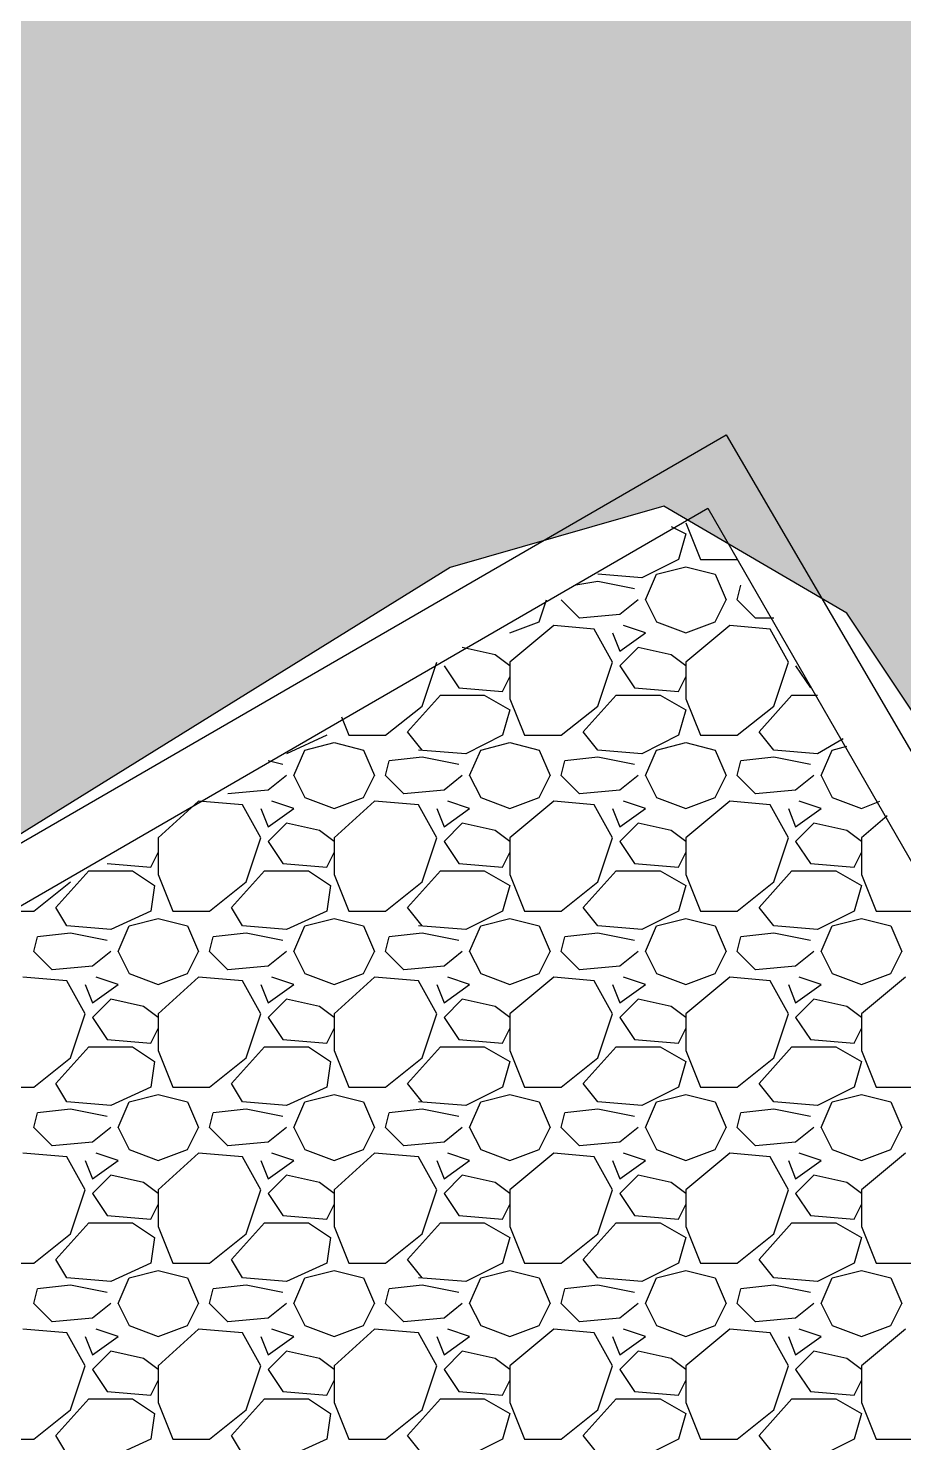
# Model space of a CAD drawing. Header units: metres. Extents: x 1 to 213, y 1 to 147.
# Drawn here: x 65.544 to 68.074, y 137.128 to 141.212 of the extents above; entities that cross this region are included whole.
import ezdxf

# ---------------------------------------------------------------- set-up
doc = ezdxf.new("R2010")
doc.units = ezdxf.units.M
doc.layers.add('00-BASE-ARQUITECTURA', color=8, linetype='Continuous')
doc.layers.add('00-BASE-MAICILLO-EXISTENTE', color=33, linetype='Continuous')

msp = doc.modelspace()

# ---------------------------------------------------------------- hatches: boundary and pattern name
at = {"layer": '00-BASE-MAICILLO-EXISTENTE'}
h = msp.add_hatch(dxfattribs=at)
h.set_pattern_fill('AR-SAND', scale=0.02)
h.paths.add_polyline_path([(52.2111, 142.4781), (53.0489, 142.3458), (60.1927, 142.434), (60.5896, 142.3017), (66.7191, 142.3899), (76.1559, 142.2576), (76.2, 140.2732), (75.9354, 139.8763), (74.2156, 138.8621), (73.4659, 139.6999), (73.1573, 139.7881), (72.6281, 139.6999), (71.217, 138.8621), (70.776, 139.5235), (70.2468, 139.8322), (69.7177, 139.6999), (68.3507, 138.8621), (67.9097, 139.5235), (67.3805, 139.8322), (66.7632, 139.6558), (65.4843, 138.8621), (65.2639, 138.9503), (64.6906, 139.7881), (64.1614, 139.7881), (63.7646, 139.5676), (62.618, 138.8621), (62.2652, 138.4211), (62.3093, 134.8933), (62.7062, 134.3201), (80.301, 134.3201), (82.109, 134.1878), (82.5059, 134.3201), (82.7704, 134.6728), (82.4618, 135.5107), (82.5941, 135.6871), (85.1517, 135.643), (86.0336, 133.4381), (86.5187, 132.7326), (87.577, 130.1749), (98.469, 106.627), (96.7052, 105.7892), (96.3083, 105.7451), (95.9555, 105.4364), (93.3097, 104.2017), (92.9128, 104.5545), (92.7805, 105.0395), (91.9427, 106.2743), (90.7079, 107.6413), (89.0322, 108.9201), (87.4888, 109.6697), (87.7093, 109.7138), (87.9739, 110.0666), (87.9739, 110.4194), (87.6211, 110.8163), (87.092, 110.8163), (86.8274, 110.5958), (86.7392, 110.1548), (86.9597, 109.7579), (86.651, 109.9343), (84.5784, 110.2871), (71.7461, 110.1989), (69.8941, 110.3753), (67.2923, 110.1548), (64.8229, 109.4052), (63.2795, 108.5232), (60.81, 106.0538), (59.7076, 103.9812), (59.2225, 102.526), (59.0021, 101.0267), (59.0021, 98.6895), (58.8698, 98.5131), (52.1229, 98.425), (51.9906, 98.7777), (51.9906, 112.6242), (52.1229, 122.3697), (52.0788, 142.2135), (52.2111, 142.4781)])

# ---------------------------------------------------------------- linework, layer by layer
at = {"layer": '00-BASE-ARQUITECTURA'}
for points in [[(62.3111, 138.6628), (64.6818, 140.028), (65.4014, 138.7898), (67.5604, 140.0386), (68.2907, 138.7898), (70.4497, 140.0386), (71.1694, 138.7898), (73.3389, 140.0386), (74.0586, 138.7898), (76.1964, 140.0174)], [(62.4593, 138.5675), (64.6289, 139.8269), (65.3485, 138.5781), (67.5075, 139.8269), (68.2272, 138.5781), (70.3968, 139.8269), (71.1164, 138.5781), (73.286, 139.8269), (74.0057, 138.5781), (76.1753, 139.8269)], [(67.4017, 139.774), (67.444, 139.7528)], [(67.444, 139.7846), (67.4864, 139.6788)], [(67.444, 139.7528), (67.4229, 139.6788)], [(67.4229, 139.6788), (67.317, 139.6258)], [(67.3594, 139.6364), (67.444, 139.6576)], [(67.444, 139.6576), (67.5287, 139.6364)], [(67.4864, 139.6788), (67.5922, 139.6788)], [(67.19, 139.6153), (67.1265, 139.6047)], [(67.317, 139.6258), (67.19, 139.6364)], [(67.2959, 139.5941), (67.19, 139.6153)], [(67.3276, 139.5623), (67.3594, 139.6364)], [(67.5287, 139.6364), (67.5604, 139.5623)], [(67.5922, 139.5623), (67.6028, 139.6047)], [(67.0207, 139.4988), (67.0419, 139.5623)], [(67.1371, 139.5094), (67.0842, 139.5623)], [(67.3064, 139.5623), (67.2535, 139.52)], [(67.3276, 139.5623), (67.3594, 139.4988)], [(67.5287, 139.4988), (67.5604, 139.5623)], [(67.6451, 139.5094), (67.5922, 139.5623)], [(67.2535, 139.52), (67.1371, 139.5094)], [(66.936, 139.4671), (67.0207, 139.4988)], [(67.063, 139.4883), (66.936, 139.3824)], [(67.1794, 139.4777), (67.063, 139.4883)], [(67.2324, 139.3824), (67.1794, 139.4777)], [(67.3276, 139.4671), (67.2641, 139.4883)], [(67.3594, 139.4988), (67.444, 139.4671)], [(67.444, 139.4671), (67.5287, 139.4988)], [(67.571, 139.4883), (67.444, 139.3824)], [(67.6874, 139.4777), (67.571, 139.4883)], [(67.698, 139.5094), (67.6451, 139.5094)], [(67.7404, 139.3824), (67.6874, 139.4777)], [(67.2324, 139.4671), (67.2535, 139.4142)], [(67.2535, 139.4142), (67.3276, 139.4671)], [(66.8937, 139.4036), (66.7984, 139.4248)], [(66.936, 139.3718), (66.8937, 139.4036)], [(67.3064, 139.4248), (67.2535, 139.3718)], [(67.4017, 139.4036), (67.3064, 139.4248)], [(67.444, 139.3718), (67.4017, 139.4036)], [(66.682, 139.2554), (66.7244, 139.3824)], [(66.7455, 139.3718), (66.7879, 139.3083)], [(66.936, 139.3824), (66.936, 139.2766)], [(67.19, 139.2554), (67.2324, 139.3824)], [(67.2535, 139.3718), (67.2959, 139.3083)], [(67.444, 139.3824), (67.444, 139.2766)], [(67.698, 139.2554), (67.7404, 139.3824)], [(67.7615, 139.3718), (67.8039, 139.3083)], [(66.9149, 139.2978), (66.936, 139.3401)], [(67.4229, 139.2978), (67.444, 139.3401)], [(66.6397, 139.1813), (66.7349, 139.2872)], [(66.7349, 139.2872), (66.8619, 139.2872)], [(66.7879, 139.3083), (66.9149, 139.2978)], [(66.8619, 139.2872), (66.936, 139.2448)], [(66.936, 139.2766), (66.9784, 139.1708)], [(67.1477, 139.1813), (67.2429, 139.2872)], [(67.2429, 139.2872), (67.3699, 139.2872)], [(67.2959, 139.3083), (67.4229, 139.2978)], [(67.3699, 139.2872), (67.444, 139.2448)], [(67.444, 139.2766), (67.4864, 139.1708)], [(67.6557, 139.1813), (67.7509, 139.2872)], [(67.7509, 139.2872), (67.825, 139.2872)], [(66.5762, 139.1708), (66.682, 139.2554)], [(66.936, 139.2448), (66.9149, 139.1708)], [(67.0842, 139.1708), (67.19, 139.2554)], [(67.444, 139.2448), (67.4229, 139.1708)], [(67.5922, 139.1708), (67.698, 139.2554)], [(66.4492, 139.2237), (66.4704, 139.1708)], [(66.4069, 139.1708), (66.2904, 139.1178)], [(66.3434, 139.1284), (66.428, 139.1496)], [(66.428, 139.1496), (66.5127, 139.1284)], [(66.4704, 139.1708), (66.5762, 139.1708)], [(66.682, 139.1284), (66.6397, 139.1813)], [(66.9149, 139.1708), (66.809, 139.1178)], [(66.8514, 139.1284), (66.936, 139.1496)], [(66.936, 139.1496), (67.0207, 139.1284)], [(66.9784, 139.1708), (67.0842, 139.1708)], [(67.19, 139.1284), (67.1477, 139.1813)], [(67.4229, 139.1708), (67.317, 139.1178)], [(67.3594, 139.1284), (67.444, 139.1496)], [(67.444, 139.1496), (67.5287, 139.1284)], [(67.4864, 139.1708), (67.5922, 139.1708)], [(67.698, 139.1284), (67.6557, 139.1813)], [(67.8991, 139.1602), (67.825, 139.1178)], [(66.3116, 139.0543), (66.3434, 139.1284)], [(66.5127, 139.1284), (66.5444, 139.0543)], [(66.809, 139.1178), (66.6714, 139.1284)], [(66.8196, 139.0543), (66.8514, 139.1284)], [(67.0207, 139.1284), (67.0524, 139.0543)], [(67.317, 139.1178), (67.19, 139.1284)], [(67.3276, 139.0543), (67.3594, 139.1284)], [(67.5287, 139.1284), (67.5604, 139.0543)], [(67.825, 139.1178), (67.698, 139.1284)], [(67.8356, 139.0543), (67.8674, 139.1284)], [(67.8674, 139.1284), (67.9097, 139.139)], [(66.2799, 139.0861), (66.2375, 139.0967)], [(66.5762, 139.0543), (66.5868, 139.0967)], [(66.682, 139.1073), (66.5868, 139.0967)], [(66.7879, 139.0861), (66.682, 139.1073)], [(67.0842, 139.0543), (67.0948, 139.0967)], [(67.19, 139.1073), (67.0948, 139.0967)], [(67.2959, 139.0861), (67.19, 139.1073)], [(67.5922, 139.0543), (67.6028, 139.0967)], [(67.698, 139.1073), (67.6028, 139.0967)], [(67.8039, 139.0861), (67.698, 139.1073)], [(66.2904, 139.0543), (66.2375, 139.012)], [(66.3116, 139.0543), (66.3434, 138.9908)], [(66.5127, 138.9908), (66.5444, 139.0543)], [(66.6291, 139.0014), (66.5762, 139.0543)], [(66.7984, 139.0543), (66.7455, 139.012)], [(66.8196, 139.0543), (66.8514, 138.9908)], [(67.0207, 138.9908), (67.0524, 139.0543)], [(67.1371, 139.0014), (67.0842, 139.0543)], [(67.3064, 139.0543), (67.2535, 139.012)], [(67.3276, 139.0543), (67.3594, 138.9908)], [(67.5287, 138.9908), (67.5604, 139.0543)], [(67.6451, 139.0014), (67.5922, 139.0543)], [(67.8144, 139.0543), (67.7615, 139.012)], [(67.8356, 139.0543), (67.8674, 138.9908)], [(66.2375, 139.012), (66.1211, 139.0014)], [(66.3434, 138.9908), (66.428, 138.9591)], [(66.428, 138.9591), (66.5127, 138.9908)], [(66.7455, 139.012), (66.6291, 139.0014)], [(66.8514, 138.9908), (66.936, 138.9591)], [(66.936, 138.9591), (67.0207, 138.9908)], [(67.2535, 139.012), (67.1371, 139.0014)], [(67.3594, 138.9908), (67.444, 138.9591)], [(67.444, 138.9591), (67.5287, 138.9908)], [(67.7615, 139.012), (67.6451, 139.0014)], [(67.8674, 138.9908), (67.952, 138.9591)], [(66.0364, 138.9803), (65.92, 138.8744)], [(66.1634, 138.9697), (66.0364, 138.9803)], [(66.2164, 138.8744), (66.1634, 138.9697)], [(66.2164, 138.9591), (66.2375, 138.9062)], [(66.2375, 138.9062), (66.3116, 138.9591)], [(66.3116, 138.9591), (66.2481, 138.9803)], [(66.5444, 138.9803), (66.428, 138.8744)], [(66.6714, 138.9697), (66.5444, 138.9803)], [(66.7244, 138.8744), (66.6714, 138.9697)], [(66.7244, 138.9591), (66.7455, 138.9062)], [(66.7455, 138.9062), (66.8196, 138.9591)], [(66.8196, 138.9591), (66.7561, 138.9803)], [(67.063, 138.9803), (66.936, 138.8744)], [(67.1794, 138.9697), (67.063, 138.9803)], [(67.2324, 138.8744), (67.1794, 138.9697)], [(67.2324, 138.9591), (67.2535, 138.9062)], [(67.2535, 138.9062), (67.3276, 138.9591)], [(67.3276, 138.9591), (67.2641, 138.9803)], [(67.571, 138.9803), (67.444, 138.8744)], [(67.6874, 138.9697), (67.571, 138.9803)], [(67.7404, 138.8744), (67.6874, 138.9697)], [(67.7404, 138.9591), (67.7615, 138.9062)], [(67.7615, 138.9062), (67.8356, 138.9591)], [(67.8356, 138.9591), (67.7721, 138.9803)], [(67.952, 138.9591), (68.0049, 138.9803)], [(66.2904, 138.9168), (66.2375, 138.8638)], [(66.3857, 138.8956), (66.2904, 138.9168)], [(66.7984, 138.9168), (66.7455, 138.8638)], [(66.8937, 138.8956), (66.7984, 138.9168)], [(67.3064, 138.9168), (67.2535, 138.8638)], [(67.4017, 138.8956), (67.3064, 138.9168)], [(67.8144, 138.9168), (67.7615, 138.8638)], [(67.9097, 138.8956), (67.8144, 138.9168)], [(68.0261, 138.9379), (67.952, 138.8744)], [(65.92, 138.8744), (65.92, 138.7686)], [(66.174, 138.7474), (66.2164, 138.8744)], [(66.2375, 138.8638), (66.2799, 138.8003)], [(66.428, 138.8638), (66.3857, 138.8956)], [(66.428, 138.8744), (66.428, 138.7686)], [(66.682, 138.7474), (66.7244, 138.8744)], [(66.7455, 138.8638), (66.7879, 138.8003)], [(66.936, 138.8638), (66.8937, 138.8956)], [(66.936, 138.8744), (66.936, 138.7686)], [(67.19, 138.7474), (67.2324, 138.8744)], [(67.2535, 138.8638), (67.2959, 138.8003)], [(67.444, 138.8638), (67.4017, 138.8956)], [(67.444, 138.8744), (67.444, 138.7686)], [(67.698, 138.7474), (67.7404, 138.8744)], [(67.7615, 138.8638), (67.8039, 138.8003)], [(67.952, 138.8638), (67.9097, 138.8956)], [(67.952, 138.8744), (67.952, 138.7686)], [(65.8989, 138.7898), (65.92, 138.8321)], [(66.4069, 138.7898), (66.428, 138.8321)], [(66.9149, 138.7898), (66.936, 138.8321)], [(67.4229, 138.7898), (67.444, 138.8321)], [(67.9309, 138.7898), (67.952, 138.8321)], [(65.7719, 138.8003), (65.8989, 138.7898)], [(66.2799, 138.8003), (66.4069, 138.7898)], [(66.7879, 138.8003), (66.9149, 138.7898)], [(67.2959, 138.8003), (67.4229, 138.7898)], [(67.8039, 138.8003), (67.9309, 138.7898)], [(65.5602, 138.6628), (65.666, 138.7474)], [(65.6237, 138.6733), (65.7189, 138.7792)], [(65.7189, 138.7792), (65.8459, 138.7792)], [(65.8459, 138.7792), (65.9094, 138.7368)], [(65.92, 138.7686), (65.9624, 138.6628)], [(66.0682, 138.6628), (66.174, 138.7474)], [(66.1317, 138.6733), (66.2269, 138.7792)], [(66.2269, 138.7792), (66.3539, 138.7792)], [(66.3539, 138.7792), (66.4174, 138.7368)], [(66.428, 138.7686), (66.4704, 138.6628)], [(66.5762, 138.6628), (66.682, 138.7474)], [(66.6397, 138.6733), (66.7349, 138.7792)], [(66.7349, 138.7792), (66.8619, 138.7792)], [(66.8619, 138.7792), (66.936, 138.7368)], [(66.936, 138.7686), (66.9784, 138.6628)], [(67.0842, 138.6628), (67.19, 138.7474)], [(67.1477, 138.6733), (67.2429, 138.7792)], [(67.2429, 138.7792), (67.3699, 138.7792)], [(67.3699, 138.7792), (67.444, 138.7368)], [(67.444, 138.7686), (67.4864, 138.6628)], [(67.5922, 138.6628), (67.698, 138.7474)], [(67.6557, 138.6733), (67.7509, 138.7792)], [(67.7509, 138.7792), (67.8779, 138.7792)], [(67.8779, 138.7792), (67.952, 138.7368)], [(67.952, 138.7686), (67.9944, 138.6628)], [(65.9094, 138.7368), (65.8989, 138.6628)], [(66.4174, 138.7368), (66.4069, 138.6628)], [(66.936, 138.7368), (66.9149, 138.6628)], [(67.444, 138.7368), (67.4229, 138.6628)], [(67.952, 138.7368), (67.9309, 138.6628)], [(65.4861, 138.6628), (65.5602, 138.6628)], [(65.6554, 138.6204), (65.6237, 138.6733)], [(65.8989, 138.6628), (65.7824, 138.6098)], [(65.9624, 138.6628), (66.0682, 138.6628)], [(66.1634, 138.6204), (66.1317, 138.6733)], [(66.4069, 138.6628), (66.2904, 138.6098)], [(66.4704, 138.6628), (66.5762, 138.6628)], [(66.682, 138.6204), (66.6397, 138.6733)], [(66.9149, 138.6628), (66.809, 138.6098)], [(66.9784, 138.6628), (67.0842, 138.6628)], [(67.19, 138.6204), (67.1477, 138.6733)], [(67.4229, 138.6628), (67.317, 138.6098)], [(67.4864, 138.6628), (67.5922, 138.6628)], [(67.698, 138.6204), (67.6557, 138.6733)], [(67.9309, 138.6628), (67.825, 138.6098)], [(67.9944, 138.6628), (68.1002, 138.6628)], [(65.7824, 138.6098), (65.6554, 138.6204)], [(65.8036, 138.5463), (65.8354, 138.6204)], [(65.8354, 138.6204), (65.92, 138.6416)], [(65.92, 138.6416), (66.0047, 138.6204)], [(66.0047, 138.6204), (66.0364, 138.5463)], [(66.2904, 138.6098), (66.1634, 138.6204)], [(66.3116, 138.5463), (66.3434, 138.6204)], [(66.3434, 138.6204), (66.428, 138.6416)], [(66.428, 138.6416), (66.5127, 138.6204)], [(66.5127, 138.6204), (66.5444, 138.5463)], [(66.809, 138.6098), (66.6714, 138.6204)], [(66.8196, 138.5463), (66.8514, 138.6204)], [(66.8514, 138.6204), (66.936, 138.6416)], [(66.936, 138.6416), (67.0207, 138.6204)], [(67.0207, 138.6204), (67.0524, 138.5463)], [(67.317, 138.6098), (67.19, 138.6204)], [(67.3276, 138.5463), (67.3594, 138.6204)], [(67.3594, 138.6204), (67.444, 138.6416)], [(67.444, 138.6416), (67.5287, 138.6204)], [(67.5287, 138.6204), (67.5604, 138.5463)], [(67.825, 138.6098), (67.698, 138.6204)], [(67.8356, 138.5463), (67.8674, 138.6204)], [(67.8674, 138.6204), (67.952, 138.6416)], [(67.952, 138.6416), (68.0367, 138.6204)], [(68.0367, 138.6204), (68.0684, 138.5463)], [(65.5602, 138.5463), (65.5708, 138.5887)], [(65.666, 138.5993), (65.5708, 138.5887)], [(65.7719, 138.5781), (65.666, 138.5993)], [(66.0682, 138.5463), (66.0788, 138.5887)], [(66.174, 138.5993), (66.0788, 138.5887)], [(66.2799, 138.5781), (66.174, 138.5993)], [(66.5762, 138.5463), (66.5868, 138.5887)], [(66.682, 138.5993), (66.5868, 138.5887)], [(66.7879, 138.5781), (66.682, 138.5993)], [(67.0842, 138.5463), (67.0948, 138.5887)], [(67.19, 138.5993), (67.0948, 138.5887)], [(67.2959, 138.5781), (67.19, 138.5993)], [(67.5922, 138.5463), (67.6028, 138.5887)], [(67.698, 138.5993), (67.6028, 138.5887)], [(67.8039, 138.5781), (67.698, 138.5993)], [(65.6131, 138.4934), (65.5602, 138.5463)], [(65.7824, 138.5463), (65.7295, 138.504)], [(65.8036, 138.5463), (65.8354, 138.4828)], [(66.0047, 138.4828), (66.0364, 138.5463)], [(66.1211, 138.4934), (66.0682, 138.5463)], [(66.2904, 138.5463), (66.2375, 138.504)], [(66.3116, 138.5463), (66.3434, 138.4828)], [(66.5127, 138.4828), (66.5444, 138.5463)], [(66.6291, 138.4934), (66.5762, 138.5463)], [(66.7984, 138.5463), (66.7455, 138.504)], [(66.8196, 138.5463), (66.8514, 138.4828)], [(67.0207, 138.4828), (67.0524, 138.5463)], [(67.1371, 138.4934), (67.0842, 138.5463)], [(67.3064, 138.5463), (67.2535, 138.504)], [(67.3276, 138.5463), (67.3594, 138.4828)], [(67.5287, 138.4828), (67.5604, 138.5463)], [(67.6451, 138.4934), (67.5922, 138.5463)], [(67.8144, 138.5463), (67.7615, 138.504)], [(67.8356, 138.5463), (67.8674, 138.4828)], [(68.0367, 138.4828), (68.0684, 138.5463)], [(65.7295, 138.504), (65.6131, 138.4934)], [(66.2375, 138.504), (66.1211, 138.4934)], [(66.7455, 138.504), (66.6291, 138.4934)], [(67.2535, 138.504), (67.1371, 138.4934)], [(67.7615, 138.504), (67.6451, 138.4934)], [(65.6554, 138.4617), (65.5284, 138.4723)], [(65.7084, 138.3664), (65.6554, 138.4617)], [(65.8036, 138.4511), (65.7401, 138.4723)], [(65.8354, 138.4828), (65.92, 138.4511)], [(65.92, 138.4511), (66.0047, 138.4828)], [(66.0364, 138.4723), (65.92, 138.3664)], [(66.1634, 138.4617), (66.0364, 138.4723)], [(66.2164, 138.3664), (66.1634, 138.4617)], [(66.3116, 138.4511), (66.2481, 138.4723)], [(66.3434, 138.4828), (66.428, 138.4511)], [(66.428, 138.4511), (66.5127, 138.4828)], [(66.5444, 138.4723), (66.428, 138.3664)], [(66.6714, 138.4617), (66.5444, 138.4723)], [(66.7244, 138.3664), (66.6714, 138.4617)], [(66.8196, 138.4511), (66.7561, 138.4723)], [(66.8514, 138.4828), (66.936, 138.4511)], [(66.936, 138.4511), (67.0207, 138.4828)], [(67.063, 138.4723), (66.936, 138.3664)], [(67.1794, 138.4617), (67.063, 138.4723)], [(67.2324, 138.3664), (67.1794, 138.4617)], [(67.3276, 138.4511), (67.2641, 138.4723)], [(67.3594, 138.4828), (67.444, 138.4511)], [(67.444, 138.4511), (67.5287, 138.4828)], [(67.571, 138.4723), (67.444, 138.3664)], [(67.6874, 138.4617), (67.571, 138.4723)], [(67.7404, 138.3664), (67.6874, 138.4617)], [(67.8356, 138.4511), (67.7721, 138.4723)], [(67.8674, 138.4828), (67.952, 138.4511)], [(67.952, 138.4511), (68.0367, 138.4828)], [(68.079, 138.4723), (67.952, 138.3664)], [(65.7084, 138.4511), (65.7295, 138.3982)], [(65.7295, 138.3982), (65.8036, 138.4511)], [(66.2164, 138.4511), (66.2375, 138.3982)], [(66.2375, 138.3982), (66.3116, 138.4511)], [(66.7244, 138.4511), (66.7455, 138.3982)], [(66.7455, 138.3982), (66.8196, 138.4511)], [(67.2324, 138.4511), (67.2535, 138.3982)], [(67.2535, 138.3982), (67.3276, 138.4511)], [(67.7404, 138.4511), (67.7615, 138.3982)], [(67.7615, 138.3982), (67.8356, 138.4511)], [(65.7824, 138.4088), (65.7295, 138.3558)], [(65.8777, 138.3876), (65.7824, 138.4088)], [(65.92, 138.3558), (65.8777, 138.3876)], [(66.2904, 138.4088), (66.2375, 138.3558)], [(66.3857, 138.3876), (66.2904, 138.4088)], [(66.428, 138.3558), (66.3857, 138.3876)], [(66.7984, 138.4088), (66.7455, 138.3558)], [(66.8937, 138.3876), (66.7984, 138.4088)], [(66.936, 138.3558), (66.8937, 138.3876)], [(67.3064, 138.4088), (67.2535, 138.3558)], [(67.4017, 138.3876), (67.3064, 138.4088)], [(67.444, 138.3558), (67.4017, 138.3876)], [(67.8144, 138.4088), (67.7615, 138.3558)], [(67.9097, 138.3876), (67.8144, 138.4088)], [(67.952, 138.3558), (67.9097, 138.3876)], [(65.666, 138.2394), (65.7084, 138.3664)], [(65.7295, 138.3558), (65.7719, 138.2923)], [(65.92, 138.3664), (65.92, 138.2606)], [(66.174, 138.2394), (66.2164, 138.3664)], [(66.2375, 138.3558), (66.2799, 138.2923)], [(66.428, 138.3664), (66.428, 138.2606)], [(66.682, 138.2394), (66.7244, 138.3664)], [(66.7455, 138.3558), (66.7879, 138.2923)], [(66.936, 138.3664), (66.936, 138.2606)], [(67.19, 138.2394), (67.2324, 138.3664)], [(67.2535, 138.3558), (67.2959, 138.2923)], [(67.444, 138.3664), (67.444, 138.2606)], [(67.698, 138.2394), (67.7404, 138.3664)], [(67.7615, 138.3558), (67.8039, 138.2923)], [(67.952, 138.3664), (67.952, 138.2606)], [(65.7719, 138.2923), (65.8989, 138.2818)], [(65.8989, 138.2818), (65.92, 138.3241)], [(66.2799, 138.2923), (66.4069, 138.2818)], [(66.4069, 138.2818), (66.428, 138.3241)], [(66.7879, 138.2923), (66.9149, 138.2818)], [(66.9149, 138.2818), (66.936, 138.3241)], [(67.2959, 138.2923), (67.4229, 138.2818)], [(67.4229, 138.2818), (67.444, 138.3241)], [(67.8039, 138.2923), (67.9309, 138.2818)], [(67.9309, 138.2818), (67.952, 138.3241)], [(65.6237, 138.1653), (65.7189, 138.2712)], [(65.7189, 138.2712), (65.8459, 138.2712)], [(65.8459, 138.2712), (65.9094, 138.2288)], [(65.92, 138.2606), (65.9624, 138.1548)], [(66.1317, 138.1653), (66.2269, 138.2712)], [(66.2269, 138.2712), (66.3539, 138.2712)], [(66.3539, 138.2712), (66.4174, 138.2288)], [(66.428, 138.2606), (66.4704, 138.1548)], [(66.6397, 138.1653), (66.7349, 138.2712)], [(66.7349, 138.2712), (66.8619, 138.2712)], [(66.8619, 138.2712), (66.936, 138.2288)], [(66.936, 138.2606), (66.9784, 138.1548)], [(67.1477, 138.1653), (67.2429, 138.2712)], [(67.2429, 138.2712), (67.3699, 138.2712)], [(67.3699, 138.2712), (67.444, 138.2288)], [(67.444, 138.2606), (67.4864, 138.1548)], [(67.6557, 138.1653), (67.7509, 138.2712)], [(67.7509, 138.2712), (67.8779, 138.2712)], [(67.8779, 138.2712), (67.952, 138.2288)], [(67.952, 138.2606), (67.9944, 138.1548)], [(65.5602, 138.1548), (65.666, 138.2394)], [(65.9094, 138.2288), (65.8989, 138.1548)], [(66.0682, 138.1548), (66.174, 138.2394)], [(66.4174, 138.2288), (66.4069, 138.1548)], [(66.5762, 138.1548), (66.682, 138.2394)], [(66.936, 138.2288), (66.9149, 138.1548)], [(67.0842, 138.1548), (67.19, 138.2394)], [(67.444, 138.2288), (67.4229, 138.1548)], [(67.5922, 138.1548), (67.698, 138.2394)], [(67.952, 138.2288), (67.9309, 138.1548)], [(65.4544, 138.1548), (65.5602, 138.1548)], [(65.6554, 138.1124), (65.6237, 138.1653)], [(65.8989, 138.1548), (65.7824, 138.1018)], [(65.8354, 138.1124), (65.92, 138.1336)], [(65.92, 138.1336), (66.0047, 138.1124)], [(65.9624, 138.1548), (66.0682, 138.1548)], [(66.1634, 138.1124), (66.1317, 138.1653)], [(66.4069, 138.1548), (66.2904, 138.1018)], [(66.3434, 138.1124), (66.428, 138.1336)], [(66.428, 138.1336), (66.5127, 138.1124)], [(66.4704, 138.1548), (66.5762, 138.1548)], [(66.682, 138.1124), (66.6397, 138.1653)], [(66.9149, 138.1548), (66.809, 138.1018)], [(66.8514, 138.1124), (66.936, 138.1336)], [(66.936, 138.1336), (67.0207, 138.1124)], [(66.9784, 138.1548), (67.0842, 138.1548)], [(67.19, 138.1124), (67.1477, 138.1653)], [(67.4229, 138.1548), (67.317, 138.1018)], [(67.3594, 138.1124), (67.444, 138.1336)], [(67.444, 138.1336), (67.5287, 138.1124)], [(67.4864, 138.1548), (67.5922, 138.1548)], [(67.698, 138.1124), (67.6557, 138.1653)], [(67.9309, 138.1548), (67.825, 138.1018)], [(67.8674, 138.1124), (67.952, 138.1336)], [(67.952, 138.1336), (68.0367, 138.1124)], [(67.9944, 138.1548), (68.1002, 138.1548)], [(65.666, 138.0913), (65.5708, 138.0807)], [(65.7824, 138.1018), (65.6554, 138.1124)], [(65.7719, 138.0701), (65.666, 138.0913)], [(65.8036, 138.0383), (65.8354, 138.1124)], [(66.0047, 138.1124), (66.0364, 138.0383)], [(66.174, 138.0913), (66.0788, 138.0807)], [(66.2904, 138.1018), (66.1634, 138.1124)], [(66.2799, 138.0701), (66.174, 138.0913)], [(66.3116, 138.0383), (66.3434, 138.1124)], [(66.5127, 138.1124), (66.5444, 138.0383)], [(66.682, 138.0913), (66.5868, 138.0807)], [(66.809, 138.1018), (66.6714, 138.1124)], [(66.7879, 138.0701), (66.682, 138.0913)], [(66.8196, 138.0383), (66.8514, 138.1124)], [(67.0207, 138.1124), (67.0524, 138.0383)], [(67.19, 138.0913), (67.0948, 138.0807)], [(67.317, 138.1018), (67.19, 138.1124)], [(67.2959, 138.0701), (67.19, 138.0913)], [(67.3276, 138.0383), (67.3594, 138.1124)], [(67.5287, 138.1124), (67.5604, 138.0383)], [(67.698, 138.0913), (67.6028, 138.0807)], [(67.825, 138.1018), (67.698, 138.1124)], [(67.8039, 138.0701), (67.698, 138.0913)], [(67.8356, 138.0383), (67.8674, 138.1124)], [(68.0367, 138.1124), (68.0684, 138.0383)], [(65.5602, 138.0383), (65.5708, 138.0807)], [(66.0682, 138.0383), (66.0788, 138.0807)], [(66.5762, 138.0383), (66.5868, 138.0807)], [(67.0842, 138.0383), (67.0948, 138.0807)], [(67.5922, 138.0383), (67.6028, 138.0807)], [(65.6131, 137.9854), (65.5602, 138.0383)], [(65.7824, 138.0383), (65.7295, 137.996)], [(65.8036, 138.0383), (65.8354, 137.9748)], [(66.0047, 137.9748), (66.0364, 138.0383)], [(66.1211, 137.9854), (66.0682, 138.0383)], [(66.2904, 138.0383), (66.2375, 137.996)], [(66.3116, 138.0383), (66.3434, 137.9748)], [(66.5127, 137.9748), (66.5444, 138.0383)], [(66.6291, 137.9854), (66.5762, 138.0383)], [(66.7984, 138.0383), (66.7455, 137.996)], [(66.8196, 138.0383), (66.8514, 137.9748)], [(67.0207, 137.9748), (67.0524, 138.0383)], [(67.1371, 137.9854), (67.0842, 138.0383)], [(67.3064, 138.0383), (67.2535, 137.996)], [(67.3276, 138.0383), (67.3594, 137.9748)], [(67.5287, 137.9748), (67.5604, 138.0383)], [(67.6451, 137.9854), (67.5922, 138.0383)], [(67.8144, 138.0383), (67.7615, 137.996)], [(67.8356, 138.0383), (67.8674, 137.9748)], [(68.0367, 137.9748), (68.0684, 138.0383)], [(65.6554, 137.9537), (65.5284, 137.9643)], [(65.7295, 137.996), (65.6131, 137.9854)], [(65.8036, 137.9431), (65.7401, 137.9643)], [(65.8354, 137.9748), (65.92, 137.9431)], [(65.92, 137.9431), (66.0047, 137.9748)], [(66.0364, 137.9643), (65.92, 137.8584)], [(66.1634, 137.9537), (66.0364, 137.9643)], [(66.2375, 137.996), (66.1211, 137.9854)], [(66.3116, 137.9431), (66.2481, 137.9643)], [(66.3434, 137.9748), (66.428, 137.9431)], [(66.428, 137.9431), (66.5127, 137.9748)], [(66.5444, 137.9643), (66.428, 137.8584)], [(66.6714, 137.9537), (66.5444, 137.9643)], [(66.7455, 137.996), (66.6291, 137.9854)], [(66.8196, 137.9431), (66.7561, 137.9643)], [(66.8514, 137.9748), (66.936, 137.9431)], [(66.936, 137.9431), (67.0207, 137.9748)], [(67.063, 137.9643), (66.936, 137.8584)], [(67.1794, 137.9537), (67.063, 137.9643)], [(67.2535, 137.996), (67.1371, 137.9854)], [(67.3276, 137.9431), (67.2641, 137.9643)], [(67.3594, 137.9748), (67.444, 137.9431)], [(67.444, 137.9431), (67.5287, 137.9748)], [(67.571, 137.9643), (67.444, 137.8584)], [(67.6874, 137.9537), (67.571, 137.9643)], [(67.7615, 137.996), (67.6451, 137.9854)], [(67.8356, 137.9431), (67.7721, 137.9643)], [(67.8674, 137.9748), (67.952, 137.9431)], [(67.952, 137.9431), (68.0367, 137.9748)], [(68.079, 137.9643), (67.952, 137.8584)], [(65.7084, 137.8584), (65.6554, 137.9537)], [(65.7084, 137.9431), (65.7295, 137.8902)], [(65.7295, 137.8902), (65.8036, 137.9431)], [(66.2164, 137.8584), (66.1634, 137.9537)], [(66.2164, 137.9431), (66.2375, 137.8902)], [(66.2375, 137.8902), (66.3116, 137.9431)], [(66.7244, 137.8584), (66.6714, 137.9537)], [(66.7244, 137.9431), (66.7455, 137.8902)], [(66.7455, 137.8902), (66.8196, 137.9431)], [(67.2324, 137.8584), (67.1794, 137.9537)], [(67.2324, 137.9431), (67.2535, 137.8902)], [(67.2535, 137.8902), (67.3276, 137.9431)], [(67.7404, 137.8584), (67.6874, 137.9537)], [(67.7404, 137.9431), (67.7615, 137.8902)], [(67.7615, 137.8902), (67.8356, 137.9431)], [(65.7824, 137.9008), (65.7295, 137.8478)], [(65.8777, 137.8796), (65.7824, 137.9008)], [(66.2904, 137.9008), (66.2375, 137.8478)], [(66.3857, 137.8796), (66.2904, 137.9008)], [(66.7984, 137.9008), (66.7455, 137.8478)], [(66.8937, 137.8796), (66.7984, 137.9008)], [(67.3064, 137.9008), (67.2535, 137.8478)], [(67.4017, 137.8796), (67.3064, 137.9008)], [(67.8144, 137.9008), (67.7615, 137.8478)], [(67.9097, 137.8796), (67.8144, 137.9008)], [(65.666, 137.7314), (65.7084, 137.8584)], [(65.7295, 137.8478), (65.7719, 137.7843)], [(65.92, 137.8478), (65.8777, 137.8796)], [(65.92, 137.8584), (65.92, 137.7526)], [(66.174, 137.7314), (66.2164, 137.8584)], [(66.2375, 137.8478), (66.2799, 137.7843)], [(66.428, 137.8478), (66.3857, 137.8796)], [(66.428, 137.8584), (66.428, 137.7526)], [(66.682, 137.7314), (66.7244, 137.8584)], [(66.7455, 137.8478), (66.7879, 137.7843)], [(66.936, 137.8478), (66.8937, 137.8796)], [(66.936, 137.8584), (66.936, 137.7526)], [(67.19, 137.7314), (67.2324, 137.8584)], [(67.2535, 137.8478), (67.2959, 137.7843)], [(67.444, 137.8478), (67.4017, 137.8796)], [(67.444, 137.8584), (67.444, 137.7526)], [(67.698, 137.7314), (67.7404, 137.8584)], [(67.7615, 137.8478), (67.8039, 137.7843)], [(67.952, 137.8478), (67.9097, 137.8796)], [(67.952, 137.8584), (67.952, 137.7526)], [(65.8989, 137.7738), (65.92, 137.8161)], [(66.4069, 137.7738), (66.428, 137.8161)], [(66.9149, 137.7738), (66.936, 137.8161)], [(67.4229, 137.7738), (67.444, 137.8161)], [(67.9309, 137.7738), (67.952, 137.8161)], [(65.6237, 137.6573), (65.7189, 137.7632)], [(65.7189, 137.7632), (65.8459, 137.7632)], [(65.7719, 137.7843), (65.8989, 137.7738)], [(65.8459, 137.7632), (65.9094, 137.7208)], [(66.1317, 137.6573), (66.2269, 137.7632)], [(66.2269, 137.7632), (66.3539, 137.7632)], [(66.2799, 137.7843), (66.4069, 137.7738)], [(66.3539, 137.7632), (66.4174, 137.7208)], [(66.6397, 137.6573), (66.7349, 137.7632)], [(66.7349, 137.7632), (66.8619, 137.7632)], [(66.7879, 137.7843), (66.9149, 137.7738)], [(66.8619, 137.7632), (66.936, 137.7208)], [(67.1477, 137.6573), (67.2429, 137.7632)], [(67.2429, 137.7632), (67.3699, 137.7632)], [(67.2959, 137.7843), (67.4229, 137.7738)], [(67.3699, 137.7632), (67.444, 137.7208)], [(67.6557, 137.6573), (67.7509, 137.7632)], [(67.7509, 137.7632), (67.8779, 137.7632)], [(67.8039, 137.7843), (67.9309, 137.7738)], [(67.8779, 137.7632), (67.952, 137.7208)], [(65.5602, 137.6468), (65.666, 137.7314)], [(65.9094, 137.7208), (65.8989, 137.6468)], [(65.92, 137.7526), (65.9624, 137.6468)], [(66.0682, 137.6468), (66.174, 137.7314)], [(66.4174, 137.7208), (66.4069, 137.6468)], [(66.428, 137.7526), (66.4704, 137.6468)], [(66.5762, 137.6468), (66.682, 137.7314)], [(66.936, 137.7208), (66.9149, 137.6468)], [(66.936, 137.7526), (66.9784, 137.6468)], [(67.0842, 137.6468), (67.19, 137.7314)], [(67.444, 137.7208), (67.4229, 137.6468)], [(67.444, 137.7526), (67.4864, 137.6468)], [(67.5922, 137.6468), (67.698, 137.7314)], [(67.952, 137.7208), (67.9309, 137.6468)], [(67.952, 137.7526), (67.9944, 137.6468)], [(65.4544, 137.6468), (65.5602, 137.6468)], [(65.6554, 137.6044), (65.6237, 137.6573)], [(65.8989, 137.6468), (65.7824, 137.5938)], [(65.9624, 137.6468), (66.0682, 137.6468)], [(66.1634, 137.6044), (66.1317, 137.6573)], [(66.4069, 137.6468), (66.2904, 137.5938)], [(66.4704, 137.6468), (66.5762, 137.6468)], [(66.682, 137.6044), (66.6397, 137.6573)], [(66.9149, 137.6468), (66.809, 137.5938)], [(66.9784, 137.6468), (67.0842, 137.6468)], [(67.19, 137.6044), (67.1477, 137.6573)], [(67.4229, 137.6468), (67.317, 137.5938)], [(67.4864, 137.6468), (67.5922, 137.6468)], [(67.698, 137.6044), (67.6557, 137.6573)], [(67.9309, 137.6468), (67.825, 137.5938)], [(67.9944, 137.6468), (68.1002, 137.6468)], [(65.7824, 137.5938), (65.6554, 137.6044)], [(65.8036, 137.5303), (65.8354, 137.6044)], [(65.8354, 137.6044), (65.92, 137.6256)], [(65.92, 137.6256), (66.0047, 137.6044)], [(66.0047, 137.6044), (66.0364, 137.5303)], [(66.2904, 137.5938), (66.1634, 137.6044)], [(66.3116, 137.5303), (66.3434, 137.6044)], [(66.3434, 137.6044), (66.428, 137.6256)], [(66.428, 137.6256), (66.5127, 137.6044)], [(66.5127, 137.6044), (66.5444, 137.5303)], [(66.809, 137.5938), (66.6714, 137.6044)], [(66.8196, 137.5303), (66.8514, 137.6044)], [(66.8514, 137.6044), (66.936, 137.6256)], [(66.936, 137.6256), (67.0207, 137.6044)], [(67.0207, 137.6044), (67.0524, 137.5303)], [(67.317, 137.5938), (67.19, 137.6044)], [(67.3276, 137.5303), (67.3594, 137.6044)], [(67.3594, 137.6044), (67.444, 137.6256)], [(67.444, 137.6256), (67.5287, 137.6044)], [(67.5287, 137.6044), (67.5604, 137.5303)], [(67.825, 137.5938), (67.698, 137.6044)], [(67.8356, 137.5303), (67.8674, 137.6044)], [(67.8674, 137.6044), (67.952, 137.6256)], [(67.952, 137.6256), (68.0367, 137.6044)], [(68.0367, 137.6044), (68.0684, 137.5303)], [(65.5602, 137.5303), (65.5708, 137.5727)], [(65.666, 137.5833), (65.5708, 137.5727)], [(65.7719, 137.5621), (65.666, 137.5833)], [(66.0682, 137.5303), (66.0788, 137.5727)], [(66.174, 137.5833), (66.0788, 137.5727)], [(66.2799, 137.5621), (66.174, 137.5833)], [(66.5762, 137.5303), (66.5868, 137.5727)], [(66.682, 137.5833), (66.5868, 137.5727)], [(66.7879, 137.5621), (66.682, 137.5833)], [(67.0842, 137.5303), (67.0948, 137.5727)], [(67.19, 137.5833), (67.0948, 137.5727)], [(67.2959, 137.5621), (67.19, 137.5833)], [(67.5922, 137.5303), (67.6028, 137.5727)], [(67.698, 137.5833), (67.6028, 137.5727)], [(67.8039, 137.5621), (67.698, 137.5833)], [(65.6131, 137.4774), (65.5602, 137.5303)], [(65.7824, 137.5303), (65.7295, 137.488)], [(65.8036, 137.5303), (65.8354, 137.4668)], [(66.0047, 137.4668), (66.0364, 137.5303)], [(66.1211, 137.4774), (66.0682, 137.5303)], [(66.2904, 137.5303), (66.2375, 137.488)], [(66.3116, 137.5303), (66.3434, 137.4668)], [(66.5127, 137.4668), (66.5444, 137.5303)], [(66.6291, 137.4774), (66.5762, 137.5303)], [(66.7984, 137.5303), (66.7455, 137.488)], [(66.8196, 137.5303), (66.8514, 137.4668)], [(67.0207, 137.4668), (67.0524, 137.5303)], [(67.1371, 137.4774), (67.0842, 137.5303)], [(67.3064, 137.5303), (67.2535, 137.488)], [(67.3276, 137.5303), (67.3594, 137.4668)], [(67.5287, 137.4668), (67.5604, 137.5303)], [(67.6451, 137.4774), (67.5922, 137.5303)], [(67.8144, 137.5303), (67.7615, 137.488)], [(67.8356, 137.5303), (67.8674, 137.4668)], [(68.0367, 137.4668), (68.0684, 137.5303)], [(65.7295, 137.488), (65.6131, 137.4774)], [(66.2375, 137.488), (66.1211, 137.4774)], [(66.7455, 137.488), (66.6291, 137.4774)], [(67.2535, 137.488), (67.1371, 137.4774)], [(67.7615, 137.488), (67.6451, 137.4774)], [(65.6554, 137.4457), (65.5284, 137.4563)], [(65.7084, 137.3504), (65.6554, 137.4457)], [(65.7084, 137.4351), (65.7295, 137.3822)], [(65.7295, 137.3822), (65.8036, 137.4351)], [(65.8036, 137.4351), (65.7401, 137.4563)], [(65.8354, 137.4668), (65.92, 137.4351)], [(65.92, 137.4351), (66.0047, 137.4668)], [(66.0364, 137.4563), (65.92, 137.3504)], [(66.1634, 137.4457), (66.0364, 137.4563)], [(66.2164, 137.3504), (66.1634, 137.4457)], [(66.2164, 137.4351), (66.2375, 137.3822)], [(66.2375, 137.3822), (66.3116, 137.4351)], [(66.3116, 137.4351), (66.2481, 137.4563)], [(66.3434, 137.4668), (66.428, 137.4351)], [(66.428, 137.4351), (66.5127, 137.4668)], [(66.5444, 137.4563), (66.428, 137.3504)], [(66.6714, 137.4457), (66.5444, 137.4563)], [(66.7244, 137.3504), (66.6714, 137.4457)], [(66.7244, 137.4351), (66.7455, 137.3822)], [(66.7455, 137.3822), (66.8196, 137.4351)], [(66.8196, 137.4351), (66.7561, 137.4563)], [(66.8514, 137.4668), (66.936, 137.4351)], [(66.936, 137.4351), (67.0207, 137.4668)], [(67.063, 137.4563), (66.936, 137.3504)], [(67.1794, 137.4457), (67.063, 137.4563)], [(67.2324, 137.3504), (67.1794, 137.4457)], [(67.2324, 137.4351), (67.2535, 137.3822)], [(67.2535, 137.3822), (67.3276, 137.4351)], [(67.3276, 137.4351), (67.2641, 137.4563)], [(67.3594, 137.4668), (67.444, 137.4351)], [(67.444, 137.4351), (67.5287, 137.4668)], [(67.571, 137.4563), (67.444, 137.3504)], [(67.6874, 137.4457), (67.571, 137.4563)], [(67.7404, 137.3504), (67.6874, 137.4457)], [(67.7404, 137.4351), (67.7615, 137.3822)], [(67.7615, 137.3822), (67.8356, 137.4351)], [(67.8356, 137.4351), (67.7721, 137.4563)], [(67.8674, 137.4668), (67.952, 137.4351)], [(67.952, 137.4351), (68.0367, 137.4668)], [(68.079, 137.4563), (67.952, 137.3504)], [(65.7824, 137.3928), (65.7295, 137.3398)], [(65.8777, 137.3716), (65.7824, 137.3928)], [(66.2904, 137.3928), (66.2375, 137.3398)], [(66.3857, 137.3716), (66.2904, 137.3928)], [(66.7984, 137.3928), (66.7455, 137.3398)], [(66.8937, 137.3716), (66.7984, 137.3928)], [(67.3064, 137.3928), (67.2535, 137.3398)], [(67.4017, 137.3716), (67.3064, 137.3928)], [(67.8144, 137.3928), (67.7615, 137.3398)], [(67.9097, 137.3716), (67.8144, 137.3928)], [(65.92, 137.3398), (65.8777, 137.3716)], [(66.428, 137.3398), (66.3857, 137.3716)], [(66.936, 137.3398), (66.8937, 137.3716)], [(67.444, 137.3398), (67.4017, 137.3716)], [(67.952, 137.3398), (67.9097, 137.3716)], [(65.666, 137.2234), (65.7084, 137.3504)], [(65.7295, 137.3398), (65.7719, 137.2763)], [(65.92, 137.3504), (65.92, 137.2446)], [(66.174, 137.2234), (66.2164, 137.3504)], [(66.2375, 137.3398), (66.2799, 137.2763)], [(66.428, 137.3504), (66.428, 137.2446)], [(66.682, 137.2234), (66.7244, 137.3504)], [(66.7455, 137.3398), (66.7879, 137.2763)], [(66.936, 137.3504), (66.936, 137.2446)], [(67.19, 137.2234), (67.2324, 137.3504)], [(67.2535, 137.3398), (67.2959, 137.2763)], [(67.444, 137.3504), (67.444, 137.2446)], [(67.698, 137.2234), (67.7404, 137.3504)], [(67.7615, 137.3398), (67.8039, 137.2763)], [(67.952, 137.3504), (67.952, 137.2446)], [(65.7719, 137.2763), (65.8989, 137.2658)], [(65.8989, 137.2658), (65.92, 137.3081)], [(66.2799, 137.2763), (66.4069, 137.2658)], [(66.4069, 137.2658), (66.428, 137.3081)], [(66.7879, 137.2763), (66.9149, 137.2658)], [(66.9149, 137.2658), (66.936, 137.3081)], [(67.2959, 137.2763), (67.4229, 137.2658)], [(67.4229, 137.2658), (67.444, 137.3081)], [(67.8039, 137.2763), (67.9309, 137.2658)], [(67.9309, 137.2658), (67.952, 137.3081)], [(65.6237, 137.1493), (65.7189, 137.2552)], [(65.7189, 137.2552), (65.8459, 137.2552)], [(65.8459, 137.2552), (65.9094, 137.2128)], [(65.92, 137.2446), (65.9624, 137.1388)], [(66.1317, 137.1493), (66.2269, 137.2552)], [(66.2269, 137.2552), (66.3539, 137.2552)], [(66.3539, 137.2552), (66.4174, 137.2128)], [(66.428, 137.2446), (66.4704, 137.1388)], [(66.6397, 137.1493), (66.7349, 137.2552)], [(66.7349, 137.2552), (66.8619, 137.2552)], [(66.8619, 137.2552), (66.936, 137.2128)], [(66.936, 137.2446), (66.9784, 137.1388)], [(67.1477, 137.1493), (67.2429, 137.2552)], [(67.2429, 137.2552), (67.3699, 137.2552)], [(67.3699, 137.2552), (67.444, 137.2128)], [(67.444, 137.2446), (67.4864, 137.1388)], [(67.6557, 137.1493), (67.7509, 137.2552)], [(67.7509, 137.2552), (67.8779, 137.2552)], [(67.8779, 137.2552), (67.952, 137.2128)], [(67.952, 137.2446), (67.9944, 137.1388)], [(65.5602, 137.1388), (65.666, 137.2234)], [(65.9094, 137.2128), (65.8989, 137.1388)], [(66.0682, 137.1388), (66.174, 137.2234)], [(66.4174, 137.2128), (66.4069, 137.1388)], [(66.5762, 137.1388), (66.682, 137.2234)], [(66.936, 137.2128), (66.9149, 137.1388)], [(67.0842, 137.1388), (67.19, 137.2234)], [(67.444, 137.2128), (67.4229, 137.1388)], [(67.5922, 137.1388), (67.698, 137.2234)], [(67.952, 137.2128), (67.9309, 137.1388)], [(65.6554, 137.0964), (65.6237, 137.1493)], [(66.1634, 137.0964), (66.1317, 137.1493)], [(66.682, 137.0964), (66.6397, 137.1493)], [(67.19, 137.0964), (67.1477, 137.1493)], [(67.698, 137.0964), (67.6557, 137.1493)], [(65.4544, 137.1388), (65.5602, 137.1388)], [(65.8989, 137.1388), (65.7824, 137.0858)], [(65.9624, 137.1388), (66.0682, 137.1388)], [(66.4069, 137.1388), (66.2904, 137.0858)], [(66.4704, 137.1388), (66.5762, 137.1388)], [(66.9149, 137.1388), (66.809, 137.0858)], [(66.9784, 137.1388), (67.0842, 137.1388)], [(67.4229, 137.1388), (67.317, 137.0858)], [(67.4864, 137.1388), (67.5922, 137.1388)], [(67.9309, 137.1388), (67.825, 137.0858)], [(67.9944, 137.1388), (68.1002, 137.1388)]]:
    msp.add_lwpolyline(points, dxfattribs=at)
at = {"layer": '00-BASE-MAICILLO-EXISTENTE'}
msp.add_lwpolyline([(60.5896, 142.3017), (66.7191, 142.3899), (76.1559, 142.2576), (76.2, 140.2732), (75.9354, 139.8763), (74.2156, 138.8621), (73.4659, 139.6999), (73.1573, 139.7881), (72.6281, 139.6999), (71.217, 138.8621), (70.776, 139.5235), (70.2468, 139.8322), (69.7177, 139.6999), (68.3507, 138.8621), (67.9097, 139.5235), (67.3805, 139.8322), (66.7632, 139.6558), (65.4843, 138.8621), (65.2639, 138.9503), (64.6906, 139.7881), (64.1614, 139.7881), (63.7646, 139.5676), (62.618, 138.8621), (62.2652, 138.4211)], dxfattribs=at)

doc.saveas('drawing.dxf')
